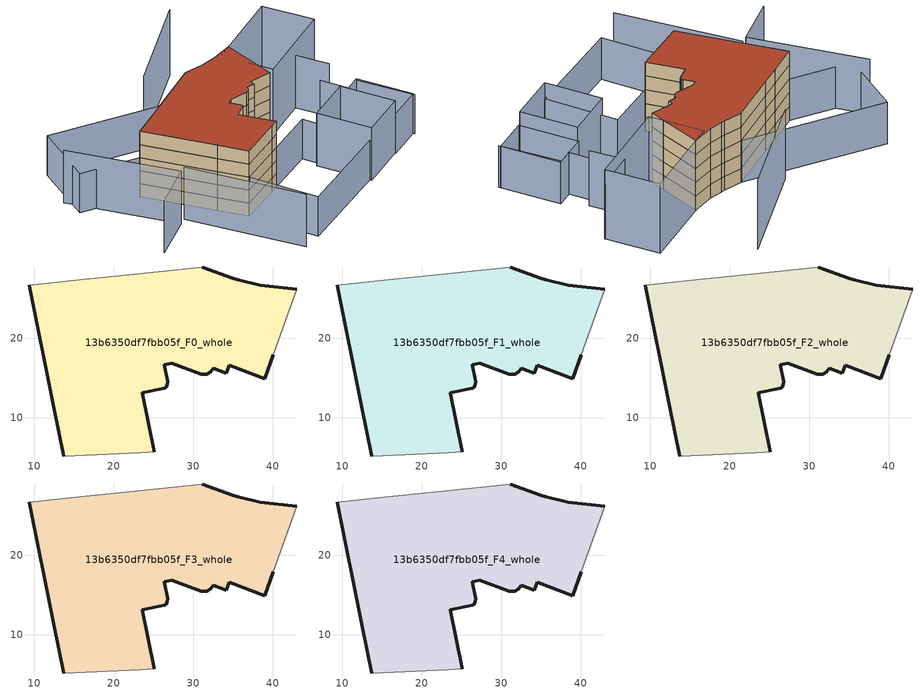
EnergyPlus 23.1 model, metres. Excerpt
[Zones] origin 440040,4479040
13b6350df7fbb05f_F0_whole
 floor ground (EU_floor_Construction): 43.03,26.18 40.11,17.91 39.03,14.9 34.53,16.58 34.19,15.59 32.56,16.2 32.21,15.77 31.7,15.48 31.05,15.47 27.32,16.85 26.35,16.64 26.78,14.53 26.78,14.19 26.64,13.85 26.38,13.7 23.6,13.12 25.1,5.7 23.33,5.61 13.71,5.19 12.47,11.34 9.39,26.67 15.79,27.35 20.22,27.8 31.16,28.96 34.97,27.53 35.64,27.36 38.43,26.65 z0
 wall outside (EU_wall_Construction): 25.1,5.7 23.6,13.12 26.38,13.7 26.64,13.85 26.78,14.19 26.78,14.53 26.35,16.64 27.32,16.85 31.05,15.47 31.7,15.48 32.21,15.77 32.56,16.2 34.19,15.59 34.53,16.58 39.03,14.9 40.11,17.91 / 43.03,26.18 38.43,26.65 35.64,27.36 34.97,27.53 31.16,28.96 / 9.39,26.67 12.47,11.34 13.71,5.19 z0:3
 wall adiabatic (EU_wall_Construction): 13.71,5.19 23.33,5.61 25.1,5.7 / 40.11,17.91 43.03,26.18 / 31.16,28.96 20.22,27.8 15.79,27.35 9.39,26.67 z0:3
13b6350df7fbb05f_F1_whole
 floor to 13b6350df7fbb05f_F0_whole (EU_floor_Construction): 43.03,26.18 40.11,17.91 39.03,14.9 34.53,16.58 34.19,15.59 32.56,16.2 32.21,15.77 31.7,15.48 31.05,15.47 27.32,16.85 26.35,16.64 26.78,14.53 26.78,14.19 26.64,13.85 26.38,13.7 23.6,13.12 25.1,5.7 23.33,5.61 13.71,5.19 12.47,11.34 9.39,26.67 15.79,27.35 20.22,27.8 31.16,28.96 34.97,27.53 35.64,27.36 38.43,26.65 z3
 wall outside (EU_wall_Construction): 25.1,5.7 23.6,13.12 26.38,13.7 26.64,13.85 26.78,14.19 26.78,14.53 26.35,16.64 27.32,16.85 31.05,15.47 31.7,15.48 32.21,15.77 32.56,16.2 34.19,15.59 34.53,16.58 39.03,14.9 40.11,17.91 / 43.03,26.18 38.43,26.65 35.64,27.36 34.97,27.53 31.16,28.96 / 9.39,26.67 12.47,11.34 13.71,5.19 z3:6
 wall adiabatic (EU_wall_Construction): 13.71,5.19 23.33,5.61 25.1,5.7 / 40.11,17.91 43.03,26.18 / 31.16,28.96 20.22,27.8 15.79,27.35 9.39,26.67 z3:6
13b6350df7fbb05f_F2_whole
 floor to 13b6350df7fbb05f_F1_whole (EU_floor_Construction): 43.03,26.18 40.11,17.91 39.03,14.9 34.53,16.58 34.19,15.59 32.56,16.2 32.21,15.77 31.7,15.48 31.05,15.47 27.32,16.85 26.35,16.64 26.78,14.53 26.78,14.19 26.64,13.85 26.38,13.7 23.6,13.12 25.1,5.7 23.33,5.61 13.71,5.19 12.47,11.34 9.39,26.67 15.79,27.35 20.22,27.8 31.16,28.96 34.97,27.53 35.64,27.36 38.43,26.65 z6
 wall outside (EU_wall_Construction): 25.1,5.7 23.6,13.12 26.38,13.7 26.64,13.85 26.78,14.19 26.78,14.53 26.35,16.64 27.32,16.85 31.05,15.47 31.7,15.48 32.21,15.77 32.56,16.2 34.19,15.59 34.53,16.58 39.03,14.9 40.11,17.91 / 43.03,26.18 38.43,26.65 35.64,27.36 34.97,27.53 31.16,28.96 / 9.39,26.67 12.47,11.34 13.71,5.19 z6:9
 wall adiabatic (EU_wall_Construction): 13.71,5.19 23.33,5.61 25.1,5.7 / 40.11,17.91 43.03,26.18 / 31.16,28.96 20.22,27.8 15.79,27.35 9.39,26.67 z6:9
13b6350df7fbb05f_F3_whole
 floor to 13b6350df7fbb05f_F2_whole (EU_floor_Construction): 43.03,26.18 40.11,17.91 39.03,14.9 34.53,16.58 34.19,15.59 32.56,16.2 32.21,15.77 31.7,15.48 31.05,15.47 27.32,16.85 26.35,16.64 26.78,14.53 26.78,14.19 26.64,13.85 26.38,13.7 23.6,13.12 25.1,5.7 23.33,5.61 13.71,5.19 12.47,11.34 9.39,26.67 15.79,27.35 20.22,27.8 31.16,28.96 34.97,27.53 35.64,27.36 38.43,26.65 z9
 wall outside (EU_wall_Construction): 25.1,5.7 23.6,13.12 26.38,13.7 26.64,13.85 26.78,14.19 26.78,14.53 26.35,16.64 27.32,16.85 31.05,15.47 31.7,15.48 32.21,15.77 32.56,16.2 34.19,15.59 34.53,16.58 39.03,14.9 40.11,17.91 / 43.03,26.18 38.43,26.65 35.64,27.36 34.97,27.53 31.16,28.96 / 9.39,26.67 12.47,11.34 13.71,5.19 z9:12
 wall adiabatic (EU_wall_Construction): 13.71,5.19 23.33,5.61 25.1,5.7 / 40.11,17.91 43.03,26.18 / 31.16,28.96 20.22,27.8 15.79,27.35 9.39,26.67 z9:12
13b6350df7fbb05f_F4_whole
 floor to 13b6350df7fbb05f_F3_whole (EU_floor_Construction): 43.03,26.18 40.11,17.91 39.03,14.9 34.53,16.58 34.19,15.59 32.56,16.2 32.21,15.77 31.7,15.48 31.05,15.47 27.32,16.85 26.35,16.64 26.78,14.53 26.78,14.19 26.64,13.85 26.38,13.7 23.6,13.12 25.1,5.7 23.33,5.61 13.71,5.19 12.47,11.34 9.39,26.67 15.79,27.35 20.22,27.8 31.16,28.96 34.97,27.53 35.64,27.36 38.43,26.65 z12
 wall outside (EU_wall_Construction): 25.1,5.7 23.6,13.12 26.38,13.7 26.64,13.85 26.78,14.19 26.78,14.53 26.35,16.64 27.32,16.85 31.05,15.47 31.7,15.48 32.21,15.77 32.56,16.2 34.19,15.59 34.53,16.58 39.03,14.9 40.11,17.91 / 43.03,26.18 38.43,26.65 35.64,27.36 34.97,27.53 31.16,28.96 / 9.39,26.67 12.47,11.34 13.71,5.19 z12:15
 wall adiabatic (EU_wall_Construction): 13.71,5.19 23.33,5.61 25.1,5.7 / 40.11,17.91 43.03,26.18 / 31.16,28.96 20.22,27.8 15.79,27.35 9.39,26.67 z12:15
 roof outside (EU_roof_Construction): 39.03,14.9 40.11,17.91 43.03,26.18 38.43,26.65 35.64,27.36 34.97,27.53 31.16,28.96 20.22,27.8 15.79,27.35 9.39,26.67 12.47,11.34 13.71,5.19 23.33,5.61 25.1,5.7 23.6,13.12 26.38,13.7 26.64,13.85 26.78,14.19 26.78,14.53 26.35,16.64 27.32,16.85 31.05,15.47 31.7,15.48 32.21,15.77 32.56,16.2 34.19,15.59 34.53,16.58 z15
shading: 6.73,15.53 10.01,-9.33 / 51.22,8.73 50.58,15.76 / 50.58,15.76 59.21,16.56 / 0.53,38.34 5.22,15.34 / 5.22,15.34 -5.16,13.22 / 45.56,3.18 46.32,-8.38 / 46.32,-8.38 35.96,-9.06 / 35.96,-9.06 35.21,2.5 / 35.21,2.5 45.56,3.18 z0:12; 53.88,-8.49 52.79,3.62 / 49.61,3.49 49.35,9.69 / 46.33,-8.59 45.55,3.35 / 45.55,3.35 53.11,3.84 / 53.11,3.84 53.89,-8.09 / 53.89,-8.09 46.33,-8.59 / 36.56,-8.69 14.26,-9.53 / 14.26,-9.53 13.7,5.25 / 13.7,5.25 36,6.09 / 36,6.09 36.56,-8.69 / 7.27,45.76 31.16,28.96 / 31.16,28.96 22.88,17.18 / 22.88,17.18 -1.01,33.98 / -1.01,33.98 7.27,45.76 z0:9; 48.66,42.15 26.24,35.25 / 39.47,25.89 58.33,27.42 / 58.33,27.42 59.22,16.45 / 59.22,16.45 40.35,14.92 / 40.35,14.92 39.47,25.89 z0:15
[Building]
EU S2 Campaign: North Axis=0; Terrain=City; Solar Distribution=FullExterior
[Site:Location]
Madrid: Latitude=40.5; Longitude=-3.5; Time Zone=1; Elevation=609
[SizingPeriod:WeatherFileDays]
AnnualSizingPeriod: Begin Month=1; Begin Day of Month=1; End Month=12; End Day of Month=31; Day of Week for Start Day=Monday; Use Weather File Daylight Saving Period=No; Use Weather File Rain and Snow Indicators=No
[MATERIAL]
EU_InternalMass_Material: Roughness=MediumRough; Thickness=0.1; Conductivity=1; Density=1800; Specific Heat=900; Thermal Absorptance=0.9; Solar Absorptance=0.7; Visible Absorptance=0.7
[MATERIAL:NOMASS] Roughness=MediumRough; Thermal Absorptance=0.9; Solar Absorptance=0.7; Visible Absorptance=0.7
Name | Thermal Resistance
EU_wall_NoMass | 1.60022
EU_roof_NoMass | 1.57597
EU_floor_NoMass | 0.470652
[CONSTRUCTION]
EU_wall_Construction: EU_wall_NoMass
EU_roof_Construction: EU_roof_NoMass
EU_floor_Construction: EU_floor_NoMass
EU_InternalMass_Construction: EU_InternalMass_Material
[ZONE] Type=1; Multiplier=1; Ceiling Height=autocalculate; Volume=1473.63; Floor Area=autocalculate; Part of Total Floor Area=Yes
13b6350df7fbb05f_F0_whole; 13b6350df7fbb05f_F1_whole; 13b6350df7fbb05f_F2_whole; 13b6350df7fbb05f_F3_whole; 13b6350df7fbb05f_F4_whole
[INTERNALMASS] Construction=EU_InternalMass_Construction; Surface Area=491.211
Name | Zone or ZoneList
13b6350df7fbb05f_F0_whole_EU_InternalMass | 13b6350df7fbb05f_F0_whole
13b6350df7fbb05f_F1_whole_EU_InternalMass | 13b6350df7fbb05f_F1_whole
13b6350df7fbb05f_F2_whole_EU_InternalMass | 13b6350df7fbb05f_F2_whole
13b6350df7fbb05f_F3_whole_EU_InternalMass | 13b6350df7fbb05f_F3_whole
13b6350df7fbb05f_F4_whole_EU_InternalMass | 13b6350df7fbb05f_F4_whole
[OTHEREQUIPMENT] Fuel Type=Electricity; Design Level Calculation Method=Watts/Area; Power per Zone Floor Area=1; Fraction Latent=0; Fraction Radiant=0; Fraction Lost=0; Carbon Dioxide Generation Rate=0; EndUse Subcategory=EU_Step8_InternalGains
Name | Zone or ZoneList or Space or SpaceList | Schedule
EU_Step8_InternalGain_13b6350df7fbb05f_F0_whole_f000 | 13b6350df7fbb05f_F0_whole | EU_Step8_GainSchedule_13b6350df7fbb05f_F0_whole_f000
EU_Step8_InternalGain_13b6350df7fbb05f_F1_whole_f000 | 13b6350df7fbb05f_F1_whole | EU_Step8_GainSchedule_13b6350df7fbb05f_F1_whole_f000
EU_Step8_InternalGain_13b6350df7fbb05f_F2_whole_f000 | 13b6350df7fbb05f_F2_whole | EU_Step8_GainSchedule_13b6350df7fbb05f_F2_whole_f000
EU_Step8_InternalGain_13b6350df7fbb05f_F3_whole_f000 | 13b6350df7fbb05f_F3_whole | EU_Step8_GainSchedule_13b6350df7fbb05f_F3_whole_f000
EU_Step8_InternalGain_13b6350df7fbb05f_F4_whole_f000 | 13b6350df7fbb05f_F4_whole | EU_Step8_GainSchedule_13b6350df7fbb05f_F4_whole_f000
[ZONEVENTILATION:DESIGNFLOWRATE] Schedule=EU_AlwaysOn; Design Flow Rate Calculation Method=AirChanges/Hour; Air Changes per Hour=0.480704; Ventilation Type=Natural; Fan Pressure Rise=0; Fan Total Efficiency=1; Constant Term Coefficient=1; Temperature Term Coefficient=0; Velocity Term Coefficient=0; Velocity Squared Term Coefficient=0; Minimum Indoor Temperature=-100; Maximum Indoor Temperature=100; Delta Temperature=-100; Minimum Outdoor Temperature=-100; Maximum Outdoor Temperature=100; Maximum Wind Speed=40
Name | Zone or ZoneList or Space or SpaceList
EU_ConstantAir_13b6350df7fbb05f_F0_whole | 13b6350df7fbb05f_F0_whole
EU_ConstantAir_13b6350df7fbb05f_F1_whole | 13b6350df7fbb05f_F1_whole
EU_ConstantAir_13b6350df7fbb05f_F2_whole | 13b6350df7fbb05f_F2_whole
EU_ConstantAir_13b6350df7fbb05f_F3_whole | 13b6350df7fbb05f_F3_whole
EU_ConstantAir_13b6350df7fbb05f_F4_whole | 13b6350df7fbb05f_F4_whole
[HVACTEMPLATE:THERMOSTAT] Constant Heating Setpoint=20; Constant Cooling Setpoint=50
EU_HeatOnly_13b6350df7fbb05f_F0_whole; EU_HeatOnly_13b6350df7fbb05f_F1_whole; EU_HeatOnly_13b6350df7fbb05f_F2_whole; EU_HeatOnly_13b6350df7fbb05f_F3_whole; EU_HeatOnly_13b6350df7fbb05f_F4_whole
[HVACTEMPLATE:ZONE:IDEALLOADSAIRSYSTEM] System Availability Schedule=EU_AlwaysOn; Maximum Heating Supply Air Temperature=50; Minimum Cooling Supply Air Temperature=13; Maximum Heating Supply Air Humidity Ratio=0.0156; Minimum Cooling Supply Air Humidity Ratio=0.0077; Heating Limit=NoLimit; Cooling Limit=NoLimit; Heating Availability Schedule=EU_AlwaysOn; Cooling Availability Schedule=EU_CoolingOff; Dehumidification Control Type=ConstantSensibleHeatRatio; Cooling Sensible Heat Ratio=0.7; Dehumidification Setpoint=60; Humidification Control Type=None; Humidification Setpoint=30; Outdoor Air Method=None; Outdoor Air Flow Rate per Person=0.00944; Outdoor Air Flow Rate per Zone Floor Area=0; Outdoor Air Flow Rate per Zone=0; Demand Controlled Ventilation Type=None; Outdoor Air Economizer Type=NoEconomizer; Heat Recovery Type=None; Sensible Heat Recovery Effectiveness=0.7; Latent Heat Recovery Effectiveness=0.65
Name | Template Thermostat
13b6350df7fbb05f_F0_whole | EU_HeatOnly_13b6350df7fbb05f_F0_whole
13b6350df7fbb05f_F1_whole | EU_HeatOnly_13b6350df7fbb05f_F1_whole
13b6350df7fbb05f_F2_whole | EU_HeatOnly_13b6350df7fbb05f_F2_whole
13b6350df7fbb05f_F3_whole | EU_HeatOnly_13b6350df7fbb05f_F3_whole
13b6350df7fbb05f_F4_whole | EU_HeatOnly_13b6350df7fbb05f_F4_whole
[SIZING:ZONE] Zone Cooling Design Supply Air Temperature Input Method=SupplyAirTemperature; Zone Cooling Design Supply Air Temperature=13; Zone Heating Design Supply Air Temperature Input Method=SupplyAirTemperature; Zone Heating Design Supply Air Temperature=50; Zone Cooling Design Supply Air Humidity Ratio=0.008; Zone Heating Design Supply Air Humidity Ratio=0.008; Cooling Design Air Flow Method=DesignDay; Cooling Design Air Flow Rate=0; Cooling Minimum Air Flow per Zone Floor Area=0.000762; Cooling Minimum Air Flow=0; Cooling Minimum Air Flow Fraction=0.2; Heating Design Air Flow Method=DesignDay; Heating Design Air Flow Rate=0; Heating Maximum Air Flow per Zone Floor Area=0.002032; Heating Maximum Air Flow=0.141576; Heating Maximum Air Flow Fraction=0.3; Account for Dedicated Outdoor Air System=No; Dedicated Outdoor Air System Control Strategy=NeutralSupplyAir; Dedicated Outdoor Air Low Setpoint Temperature for Design=autosize; Dedicated Outdoor Air High Setpoint Temperature for Design=autosize; Zone Load Sizing Method=Sensible Load Only No Latent Load; Zone Latent Cooling Design Supply Air Humidity Ratio Input Method=HumidityRatioDifference; Zone Cooling Design Supply Air Humidity Ratio Difference=0.005; Zone Latent Heating Design Supply Air Humidity Ratio Input Method=HumidityRatioDifference; Zone Humidification Design Supply Air Humidity Ratio Difference=0.005
13b6350df7fbb05f_F0_whole; 13b6350df7fbb05f_F1_whole; 13b6350df7fbb05f_F2_whole; 13b6350df7fbb05f_F3_whole; 13b6350df7fbb05f_F4_whole
[SCHEDULE:CONSTANT]
Name | Hourly Value
EU_AlwaysOn | 1
EU_CoolingOff | 0
[SCHEDULE:FILE] Column Number=1; Rows to Skip at Top=0; Number of Hours of Data=8760; Column Separator=Comma; Interpolate to Timestep=No; Minutes per Item=60; Adjust Schedule for Daylight Savings=Yes
Name | File
EU_Step8_GainSchedule_13b6350df7fbb05f_F0_whole_f000 | ../../schedules/13b6350df7fbb05f/13b6350df7fbb05f_F0_whole_f000_gain.csv
EU_Step8_GainSchedule_13b6350df7fbb05f_F1_whole_f000 | ../../schedules/13b6350df7fbb05f/13b6350df7fbb05f_F1_whole_f000_gain.csv
EU_Step8_GainSchedule_13b6350df7fbb05f_F2_whole_f000 | ../../schedules/13b6350df7fbb05f/13b6350df7fbb05f_F2_whole_f000_gain.csv
EU_Step8_GainSchedule_13b6350df7fbb05f_F3_whole_f000 | ../../schedules/13b6350df7fbb05f/13b6350df7fbb05f_F3_whole_f000_gain.csv
EU_Step8_GainSchedule_13b6350df7fbb05f_F4_whole_f000 | ../../schedules/13b6350df7fbb05f/13b6350df7fbb05f_F4_whole_f000_gain.csv
